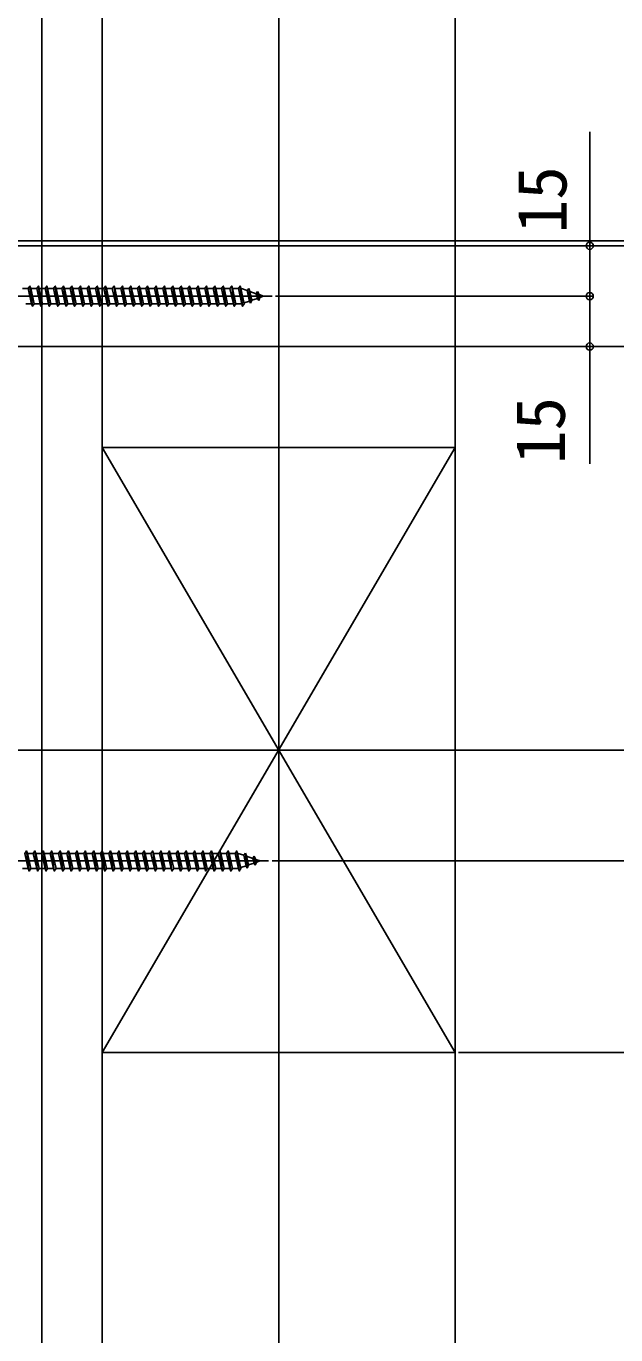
# Model space of a CAD drawing. Units: millimetres, scale not verified. Extents: x -875 to 875, y -1304 to 1297.
# Drawn here: x 467.4 to 642.8, y 214.5 to 603.8 of the extents above; entities that cross this region are included whole.
import ezdxf
from ezdxf.enums import TextEntityAlignment as Align

# ---------------------------------------------------------------- set-up
doc = ezdxf.new("R2010")
doc.units = ezdxf.units.MM
doc.header["$LTSCALE"] = 8
for name, color, linetype in [('0-4_YKK_12', 2, 'Continuous'), ('0-5_YKK_13', 4, 'Continuous'), ('0-6_YKK_D', 6, 'Continuous'), ('0-8_YSS_K', 3, 'Continuous')]:
    doc.layers.add(name, color=color, linetype=linetype)
doc.styles.add('ＭＳ ゴシック', font='')
doc.styles.get('ＭＳ ゴシック').set_extended_font_data('MS Gothic')

msp = doc.modelspace()

# ---------------------------------------------------------------- linework, layer by layer
at = {"layer": '0-4_YKK_12'}
msp.add_line((542.5, 916.5), (542.5, 152), dxfattribs=at)
at = {"layer": '0-5_YKK_13'}
for p, q in [((466.25, 525.75), (468, 525.75)), ((468.5, 526.5), (469.25, 520.5)), ((468.75, 525.75), (470.5, 525.75)), ((468.75, 525.75), (469.75, 521.25)), ((471, 526.5), (471.75, 520.5)), ((471.25, 525.75), (473, 525.75)), ((471.25, 525.75), (472.25, 521.25)), ((473.5, 526.5), (474.25, 520.5)), ((473.75, 525.75), (475.5, 525.75)), ((473.75, 525.75), (474.75, 521.25)), ((476, 526.5), (476.75, 520.5)), ((476.25, 525.75), (478, 525.75)), ((476.25, 525.75), (477.25, 521.25)), ((478.5, 526.5), (479.25, 520.5)), ((478.75, 525.75), (480.5, 525.75)), ((478.75, 525.75), (479.75, 521.25)), ((481, 526.5), (481.75, 520.5)), ((481.25, 525.75), (483, 525.75)), ((481.25, 525.75), (482.25, 521.25)), ((483.5, 526.5), (484.25, 520.5)), ((483.75, 525.75), (485.5, 525.75)), ((483.75, 525.75), (484.75, 521.25)), ((486, 526.5), (486.75, 520.5)), ((486.25, 525.75), (488, 525.75)), ((486.25, 525.75), (487.25, 521.25)), ((488.5, 526.5), (489.25, 520.5)), ((488.75, 525.75), (489.75, 521.25)), ((491, 526.5), (491.75, 520.5)), ((491.25, 525.75), (493, 525.75)), ((491.25, 525.75), (492.25, 521.25)), ((493.5, 526.5), (494.25, 520.5)), ((493.75, 525.75), (494.75, 521.25)), ((496, 526.5), (496.75, 520.5)), ((496.25, 525.75), (498, 525.75)), ((496.25, 525.75), (497.25, 521.25)), ((498.5, 526.5), (499.25, 520.5)), ((498.75, 525.75), (499.75, 521.25)), ((501, 526.5), (501.75, 520.5)), ((501.25, 525.75), (503, 525.75)), ((501.25, 525.75), (502.25, 521.25)), ((503.5, 526.5), (504.25, 520.5)), ((503.75, 525.75), (504.75, 521.25)), ((506, 526.5), (506.75, 520.5)), ((506.25, 525.75), (508, 525.75)), ((506.25, 525.75), (507.25, 521.25)), ((508.5, 526.5), (509.25, 520.5)), ((508.75, 525.75), (509.75, 521.25)), ((511, 526.5), (511.75, 520.5)), ((511.25, 525.75), (513, 525.75)), ((511.25, 525.75), (512.25, 521.25)), ((513.5, 526.5), (514.25, 520.5)), ((513.75, 525.75), (514.75, 521.25)), ((516, 526.5), (516.75, 520.5)), ((516.25, 525.75), (518, 525.75)), ((516.25, 525.75), (517.25, 521.25)), ((518.5, 526.5), (519.25, 520.5)), ((518.75, 525.75), (519.75, 521.25)), ((521, 526.5), (521.75, 520.5)), ((521.25, 525.75), (523, 525.75)), ((521.25, 525.75), (522.25, 521.25)), ((523.5, 526.5), (524.25, 520.5)), ((523.75, 525.75), (525.5, 525.75)), ((523.75, 525.75), (524.75, 521.25)), ((526, 526.5), (526.75, 520.5)), ((526.25, 525.75), (527.25, 521.25)), ((526.25, 525.75), (528, 525.75)), ((528.5, 526.5), (529.25, 520.5)), ((528.75, 525.75), (529.75, 521.25)), ((528.75, 525.75), (530.5, 525.75)), ((531, 526.5), (531.75, 520.5)), ((531.25, 525.75), (531.466, 525.75)), ((531.25, 525.75), (532.25, 521.25)), ((531.466, 525.75), (533.127, 525.178)), ((533.586, 525.813), (533.127, 525.178)), ((533.586, 525.813), (533.939, 524.898)), ((533.586, 525.813), (534.14, 521.378)), ((441.5, 523.5), (540.5, 523.5)), ((533.82, 522.061), (532.194, 521.501)), ((533.127, 525.178), (533.82, 522.061)), ((534.14, 521.378), (533.82, 522.061)), ((533.939, 524.898), (535.834, 524.246)), ((533.939, 524.898), (534.517, 522.301)), ((534.14, 521.378), (534.517, 522.301)), ((536.142, 522.86), (534.517, 522.301)), ((536.198, 524.914), (535.834, 524.246)), ((535.834, 524.246), (536.142, 522.86)), ((536.537, 522.203), (536.142, 522.86)), ((536.198, 524.914), (536.646, 523.966)), ((536.198, 524.914), (536.537, 522.203)), ((536.537, 522.203), (536.839, 523.1)), ((536.646, 523.966), (538, 523.5)), ((536.646, 523.966), (536.839, 523.1)), ((538, 523.5), (536.839, 523.1)), ((469, 521.25), (467.25, 521.25)), ((471.5, 521.25), (469.75, 521.25)), ((474, 521.25), (472.25, 521.25)), ((476.5, 521.25), (474.75, 521.25)), ((479, 521.25), (477.25, 521.25)), ((481.5, 521.25), (479.75, 521.25)), ((484, 521.25), (482.25, 521.25)), ((486.5, 521.25), (484.75, 521.25)), ((489, 521.25), (487.25, 521.25)), ((491.5, 521.25), (489.75, 521.25)), ((494, 521.25), (492.25, 521.25)), ((496.5, 521.25), (494.75, 521.25)), ((499, 521.25), (497.25, 521.25)), ((501.5, 521.25), (499.75, 521.25)), ((504, 521.25), (502.25, 521.25)), ((506.5, 521.25), (504.75, 521.25)), ((509, 521.25), (507.25, 521.25)), ((511.5, 521.25), (509.75, 521.25)), ((514, 521.25), (512.25, 521.25)), ((516.5, 521.25), (514.75, 521.25)), ((519, 521.25), (517.25, 521.25)), ((521.5, 521.25), (519.75, 521.25)), ((524, 521.25), (522.25, 521.25)), ((526.5, 521.25), (524.75, 521.25)), ((529, 521.25), (527.25, 521.25)), ((531.466, 521.25), (529.75, 521.25)), ((531.498, 521.261), (531.466, 521.25)), ((467.5, 358.5), (468.25, 352.5)), ((470, 358.5), (470.75, 352.5)), ((472.5, 358.5), (473.25, 352.5)), ((475, 358.5), (475.75, 352.5)), ((477.5, 358.5), (478.25, 352.5)), ((480, 358.5), (480.75, 352.5)), ((482.5, 358.5), (483.25, 352.5)), ((485, 358.5), (485.75, 352.5)), ((487.5, 358.5), (488.25, 352.5)), ((490, 358.5), (490.75, 352.5)), ((492.5, 358.5), (493.25, 352.5)), ((495, 358.5), (495.75, 352.5)), ((497.5, 358.5), (498.25, 352.5)), ((500, 358.5), (500.75, 352.5)), ((502.5, 358.5), (503.25, 352.5)), ((505, 358.5), (505.75, 352.5)), ((507.5, 358.5), (508.25, 352.5)), ((510, 358.5), (510.75, 352.5)), ((512.5, 358.5), (513.25, 352.5)), ((515, 358.5), (515.75, 352.5)), ((517.5, 358.5), (518.25, 352.5)), ((520, 358.5), (520.75, 352.5)), ((522.5, 358.5), (523.25, 352.5)), ((525, 358.5), (525.75, 352.5)), ((527.5, 358.5), (528.25, 352.5)), ((530, 358.5), (530.75, 352.5)), ((440.5, 355.5), (539.5, 355.5)), ((467.75, 357.75), (469.5, 357.75)), ((467.75, 357.75), (468.75, 353.25)), ((470.25, 357.75), (472, 357.75)), ((470.25, 357.75), (471.25, 353.25)), ((472.75, 357.75), (474.5, 357.75)), ((472.75, 357.75), (473.75, 353.25)), ((475.25, 357.75), (477, 357.75)), ((475.25, 357.75), (476.25, 353.25)), ((477.75, 357.75), (479.5, 357.75)), ((477.75, 357.75), (478.75, 353.25)), ((480.25, 357.75), (482, 357.75)), ((480.25, 357.75), (481.25, 353.25)), ((482.75, 357.75), (484.5, 357.75)), ((482.75, 357.75), (483.75, 353.25)), ((485.25, 357.75), (487, 357.75)), ((485.25, 357.75), (486.25, 353.25)), ((487.75, 357.75), (488.75, 353.25)), ((490.25, 357.75), (492, 357.75)), ((490.25, 357.75), (491.25, 353.25)), ((492.75, 357.75), (493.75, 353.25)), ((495.25, 357.75), (497, 357.75)), ((495.25, 357.75), (496.25, 353.25)), ((497.75, 357.75), (498.75, 353.25)), ((500.25, 357.75), (502, 357.75)), ((500.25, 357.75), (501.25, 353.25)), ((502.75, 357.75), (503.75, 353.25)), ((505.25, 357.75), (507, 357.75)), ((505.25, 357.75), (506.25, 353.25)), ((507.75, 357.75), (508.75, 353.25)), ((510.25, 357.75), (512, 357.75)), ((510.25, 357.75), (511.25, 353.25)), ((512.75, 357.75), (513.75, 353.25)), ((515.25, 357.75), (517, 357.75)), ((515.25, 357.75), (516.25, 353.25)), ((517.75, 357.75), (518.75, 353.25)), ((520.25, 357.75), (522, 357.75)), ((520.25, 357.75), (521.25, 353.25)), ((522.75, 357.75), (524.5, 357.75)), ((522.75, 357.75), (523.75, 353.25)), ((525.25, 357.75), (526.25, 353.25)), ((525.25, 357.75), (527, 357.75)), ((527.75, 357.75), (528.75, 353.25)), ((527.75, 357.75), (529.5, 357.75)), ((530.25, 357.75), (530.466, 357.75)), ((530.25, 357.75), (531.25, 353.25)), ((530.466, 357.75), (532.127, 357.178)), ((532.586, 357.814), (532.127, 357.178)), ((532.127, 357.178), (532.82, 354.061)), ((532.586, 357.814), (532.939, 356.899)), ((532.586, 357.814), (533.14, 353.378)), ((532.939, 356.899), (534.834, 356.246)), ((532.939, 356.899), (533.517, 354.301)), ((533.14, 353.378), (533.517, 354.301)), ((535.142, 354.861), (533.517, 354.301)), ((535.198, 356.914), (534.834, 356.246)), ((534.834, 356.246), (535.142, 354.861)), ((535.537, 354.203), (535.142, 354.861)), ((535.198, 356.914), (535.647, 355.966)), ((535.198, 356.914), (535.537, 354.203)), ((535.537, 354.203), (535.839, 355.101)), ((535.647, 355.966), (537, 355.5)), ((535.647, 355.966), (535.839, 355.101)), ((537, 355.5), (535.839, 355.101)), ((468, 353.25), (466.25, 353.25)), ((470.5, 353.25), (468.75, 353.25)), ((473, 353.25), (471.25, 353.25)), ((475.5, 353.25), (473.75, 353.25)), ((478, 353.25), (476.25, 353.25)), ((480.5, 353.25), (478.75, 353.25)), ((483, 353.25), (481.25, 353.25)), ((485.5, 353.25), (483.75, 353.25)), ((488, 353.25), (486.25, 353.25)), ((490.5, 353.25), (488.75, 353.25)), ((493, 353.25), (491.25, 353.25)), ((495.5, 353.25), (493.75, 353.25)), ((498, 353.25), (496.25, 353.25)), ((500.5, 353.25), (498.75, 353.25)), ((503, 353.25), (501.25, 353.25)), ((505.5, 353.25), (503.75, 353.25)), ((508, 353.25), (506.25, 353.25)), ((510.5, 353.25), (508.75, 353.25)), ((513, 353.25), (511.25, 353.25)), ((515.5, 353.25), (513.75, 353.25)), ((518, 353.25), (516.25, 353.25)), ((520.5, 353.25), (518.75, 353.25)), ((523, 353.25), (521.25, 353.25)), ((525.5, 353.25), (523.75, 353.25)), ((528, 353.25), (526.25, 353.25)), ((530.466, 353.25), (528.75, 353.25)), ((530.498, 353.261), (530.466, 353.25)), ((532.82, 354.061), (531.194, 353.501)), ((533.14, 353.378), (532.82, 354.061))]:
    msp.add_line(p, q, dxfattribs=at)
for points in [[(468, 525.75), (468.5, 526.5), (468.75, 525.75)], [(468, 525.75), (469, 521.25), (469.25, 520.5), (469.75, 521.25)], [(470.5, 525.75), (471, 526.5), (471.25, 525.75)], [(470.5, 525.75), (471.5, 521.25), (471.75, 520.5), (472.25, 521.25)], [(473, 525.75), (473.5, 526.5), (473.75, 525.75)], [(473, 525.75), (474, 521.25), (474.25, 520.5), (474.75, 521.25)], [(475.5, 525.75), (476, 526.5), (476.25, 525.75)], [(475.5, 525.75), (476.5, 521.25), (476.75, 520.5), (477.25, 521.25)], [(478, 525.75), (478.5, 526.5), (478.75, 525.75)], [(478, 525.75), (479, 521.25), (479.25, 520.5), (479.75, 521.25)], [(480.5, 525.75), (481, 526.5), (481.25, 525.75)], [(480.5, 525.75), (481.5, 521.25), (481.75, 520.5), (482.25, 521.25)], [(483, 525.75), (483.5, 526.5), (483.75, 525.75)], [(483, 525.75), (484, 521.25), (484.25, 520.5), (484.75, 521.25)], [(485.5, 525.75), (486, 526.5), (486.25, 525.75)], [(485.5, 525.75), (486.5, 521.25), (486.75, 520.5), (487.25, 521.25)], [(488, 525.75), (488.5, 526.5), (488.75, 525.75)], [(488, 525.75), (489, 521.25), (489.25, 520.5), (489.75, 521.25)], [(488.75, 525.75), (490.5, 525.75), (491, 526.5), (491.25, 525.75)], [(490.5, 525.75), (491.5, 521.25), (491.75, 520.5), (492.25, 521.25)], [(493, 525.75), (493.5, 526.5), (493.75, 525.75)], [(493, 525.75), (494, 521.25), (494.25, 520.5), (494.75, 521.25)], [(493.75, 525.75), (495.5, 525.75), (496, 526.5), (496.25, 525.75)], [(495.5, 525.75), (496.5, 521.25), (496.75, 520.5), (497.25, 521.25)], [(498, 525.75), (498.5, 526.5), (498.75, 525.75)], [(498, 525.75), (499, 521.25), (499.25, 520.5), (499.75, 521.25)], [(498.75, 525.75), (500.5, 525.75), (501, 526.5), (501.25, 525.75)], [(500.5, 525.75), (501.5, 521.25), (501.75, 520.5), (502.25, 521.25)], [(503, 525.75), (503.5, 526.5), (503.75, 525.75)], [(503, 525.75), (504, 521.25), (504.25, 520.5), (504.75, 521.25)], [(503.75, 525.75), (505.5, 525.75), (506, 526.5), (506.25, 525.75)], [(505.5, 525.75), (506.5, 521.25), (506.75, 520.5), (507.25, 521.25)], [(508, 525.75), (508.5, 526.5), (508.75, 525.75)], [(508, 525.75), (509, 521.25), (509.25, 520.5), (509.75, 521.25)], [(508.75, 525.75), (510.5, 525.75), (511, 526.5), (511.25, 525.75)], [(510.5, 525.75), (511.5, 521.25), (511.75, 520.5), (512.25, 521.25)], [(513, 525.75), (513.5, 526.5), (513.75, 525.75)], [(513, 525.75), (514, 521.25), (514.25, 520.5), (514.75, 521.25)], [(513.75, 525.75), (515.5, 525.75), (516, 526.5), (516.25, 525.75)], [(515.5, 525.75), (516.5, 521.25), (516.75, 520.5), (517.25, 521.25)], [(518, 525.75), (518.5, 526.5), (518.75, 525.75)], [(518, 525.75), (519, 521.25), (519.25, 520.5), (519.75, 521.25)], [(518.75, 525.75), (520.5, 525.75), (521, 526.5), (521.25, 525.75)], [(520.5, 525.75), (521.5, 521.25), (521.75, 520.5), (522.25, 521.25)], [(523, 525.75), (523.5, 526.5), (523.75, 525.75)], [(523, 525.75), (524, 521.25), (524.25, 520.5), (524.75, 521.25)], [(525.5, 525.75), (526, 526.5), (526.25, 525.75)], [(525.5, 525.75), (526.5, 521.25), (526.75, 520.5), (527.25, 521.25)], [(528, 525.75), (528.5, 526.5), (528.75, 525.75)], [(528, 525.75), (529, 521.25), (529.25, 520.5), (529.75, 521.25)], [(530.5, 525.75), (531, 526.5), (531.25, 525.75)], [(530.5, 525.75), (531.5, 521.25), (531.75, 520.5), (532.25, 521.25)], [(467, 357.75), (467.5, 358.5), (467.75, 357.75)], [(469.5, 357.75), (470, 358.5), (470.25, 357.75)], [(472, 357.75), (472.5, 358.5), (472.75, 357.75)], [(474.5, 357.75), (475, 358.5), (475.25, 357.75)], [(477, 357.75), (477.5, 358.5), (477.75, 357.75)], [(479.5, 357.75), (480, 358.5), (480.25, 357.75)], [(482, 357.75), (482.5, 358.5), (482.75, 357.75)], [(484.5, 357.75), (485, 358.5), (485.25, 357.75)], [(487, 357.75), (487.5, 358.5), (487.75, 357.75)], [(487.75, 357.75), (489.5, 357.75), (490, 358.5), (490.25, 357.75)], [(492, 357.75), (492.5, 358.5), (492.75, 357.75)], [(492.75, 357.75), (494.5, 357.75), (495, 358.5), (495.25, 357.75)], [(497, 357.75), (497.5, 358.5), (497.75, 357.75)], [(497.75, 357.75), (499.5, 357.75), (500, 358.5), (500.25, 357.75)], [(502, 357.75), (502.5, 358.5), (502.75, 357.75)], [(502.75, 357.75), (504.5, 357.75), (505, 358.5), (505.25, 357.75)], [(507, 357.75), (507.5, 358.5), (507.75, 357.75)], [(507.75, 357.75), (509.5, 357.75), (510, 358.5), (510.25, 357.75)], [(512, 357.75), (512.5, 358.5), (512.75, 357.75)], [(512.75, 357.75), (514.5, 357.75), (515, 358.5), (515.25, 357.75)], [(517, 357.75), (517.5, 358.5), (517.75, 357.75)], [(517.75, 357.75), (519.5, 357.75), (520, 358.5), (520.25, 357.75)], [(522, 357.75), (522.5, 358.5), (522.75, 357.75)], [(524.5, 357.75), (525, 358.5), (525.25, 357.75)], [(527, 357.75), (527.5, 358.5), (527.75, 357.75)], [(529.5, 357.75), (530, 358.5), (530.25, 357.75)], [(467, 357.75), (468, 353.25), (468.25, 352.5), (468.75, 353.25)], [(469.5, 357.75), (470.5, 353.25), (470.75, 352.5), (471.25, 353.25)], [(472, 357.75), (473, 353.25), (473.25, 352.5), (473.75, 353.25)], [(474.5, 357.75), (475.5, 353.25), (475.75, 352.5), (476.25, 353.25)], [(477, 357.75), (478, 353.25), (478.25, 352.5), (478.75, 353.25)], [(479.5, 357.75), (480.5, 353.25), (480.75, 352.5), (481.25, 353.25)], [(482, 357.75), (483, 353.25), (483.25, 352.5), (483.75, 353.25)], [(484.5, 357.75), (485.5, 353.25), (485.75, 352.5), (486.25, 353.25)], [(487, 357.75), (488, 353.25), (488.25, 352.5), (488.75, 353.25)], [(489.5, 357.75), (490.5, 353.25), (490.75, 352.5), (491.25, 353.25)], [(492, 357.75), (493, 353.25), (493.25, 352.5), (493.75, 353.25)], [(494.5, 357.75), (495.5, 353.25), (495.75, 352.5), (496.25, 353.25)], [(497, 357.75), (498, 353.25), (498.25, 352.5), (498.75, 353.25)], [(499.5, 357.75), (500.5, 353.25), (500.75, 352.5), (501.25, 353.25)], [(502, 357.75), (503, 353.25), (503.25, 352.5), (503.75, 353.25)], [(504.5, 357.75), (505.5, 353.25), (505.75, 352.5), (506.25, 353.25)], [(507, 357.75), (508, 353.25), (508.25, 352.5), (508.75, 353.25)], [(509.5, 357.75), (510.5, 353.25), (510.75, 352.5), (511.25, 353.25)], [(512, 357.75), (513, 353.25), (513.25, 352.5), (513.75, 353.25)], [(514.5, 357.75), (515.5, 353.25), (515.75, 352.5), (516.25, 353.25)], [(517, 357.75), (518, 353.25), (518.25, 352.5), (518.75, 353.25)], [(519.5, 357.75), (520.5, 353.25), (520.75, 352.5), (521.25, 353.25)], [(522, 357.75), (523, 353.25), (523.25, 352.5), (523.75, 353.25)], [(524.5, 357.75), (525.5, 353.25), (525.75, 352.5), (526.25, 353.25)], [(527, 357.75), (528, 353.25), (528.25, 352.5), (528.75, 353.25)], [(529.5, 357.75), (530.5, 353.25), (530.75, 352.5), (531.25, 353.25)]]:
    msp.add_lwpolyline(points, dxfattribs=at)
at = {"layer": '0-6_YKK_D'}
for p, q in [((451.7, 538.5), (676, 538.5)), ((451.7, 538.5), (636, 538.5)), ((451.7, 538.5), (676, 538.5)), ((452, 540), (716, 540)), ((452, 540), (676, 540)), ((541.5, 523.5), (636, 523.5)), ((541.5, 523.5), (636, 523.5)), ((451.7, 508.5), (676, 508.5)), ((451.7, 508.5), (676, 508.5)), ((451.7, 508.5), (636, 508.5)), ((452, 388.499), (676, 388.499)), ((452, 388.499), (676, 388.499)), ((452, 388.499), (716, 388.499)), ((452, 388.499), (716, 388.499)), ((540.5, 355.5), (676, 355.5)), ((540.5, 355.5), (676, 355.5)), ((596, 298.5), (676, 298.5)), ((596, 298.5), (716, 298.5))]:
    msp.add_line(p, q, dxfattribs=at)
for points in [[(635, 523.5), (635, 538.5), (635, 572.345)], [(635, 523.5), (635, 508.5), (635, 473.655)]]:
    msp.add_lwpolyline(points, dxfattribs=at)
for centre in [(635, 538.5), (635, 523.5), (635, 523.5), (635, 508.5)]:
    msp.add_circle(centre, 1.075, dxfattribs=at)
at = {"layer": '0-8_YSS_K'}
for p, q in [((472, 152), (472, 916.5)), ((490, 916.5), (490, 152)), ((595, 916.5), (595, 152)), ((595, 478.5), (490, 298.5)), ((490, 478.5), (595, 298.5))]:
    msp.add_line(p, q, dxfattribs=at)
msp.add_lwpolyline([(490, 298.5), (490, 478.5), (595, 478.5), (595, 298.5)], close=True, dxfattribs=at)

# ---------------------------------------------------------------- texts
at = {"layer": '0-6_YKK_D', "style": 'ＭＳ ゴシック'}
for p in [(632.5, 542.232), (632, 473.586)]:
    msp.add_text('15', height=14.66, rotation=90, dxfattribs=at).set_placement(p, align=Align.BOTTOM_LEFT)

doc.saveas('drawing.dxf')
